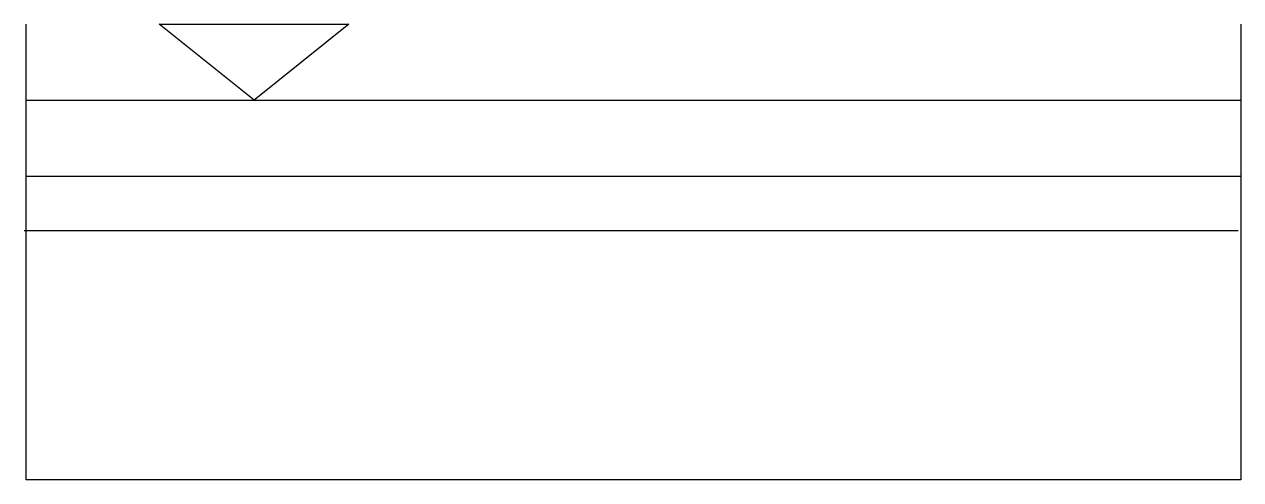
# Model space of a CAD drawing. Header units: metres. Extents: x 35165 to 37088, y -5750 to -5030.
import ezdxf

# ---------------------------------------------------------------- set-up
doc = ezdxf.new("R2010")
doc.units = ezdxf.units.M
doc.layers.add('LAYER1', color=1, linetype='Continuous')
doc.layers.add('LAYER2', color=2, linetype='Continuous')

msp = doc.modelspace()

# ---------------------------------------------------------------- linework, layer by layer
for p, q in [((35527.93, -5149.8), (35377.93, -5029.8)), ((35377.93, -5029.8), (35677.93, -5029.8)), ((35677.93, -5029.8), (35527.93, -5149.8)), ((35164.8, -5355.84), (37083.83, -5355.84))]:
    msp.add_line(p, q)
at = {"layer": 'LAYER1'}
for p, q in [((35167.93, -5749.8), (35167.93, -5029.8)), ((37087.93, -5029.8), (37087.93, -5749.8)), ((35167.93, -5149.8), (37087.93, -5149.8)), ((37087.93, -5749.8), (35167.93, -5749.8))]:
    msp.add_line(p, q, dxfattribs=at)
at = {"layer": 'LAYER2'}
msp.add_line((35167.93, -5269.8), (37087.93, -5269.8), dxfattribs=at)

doc.saveas('drawing.dxf')
